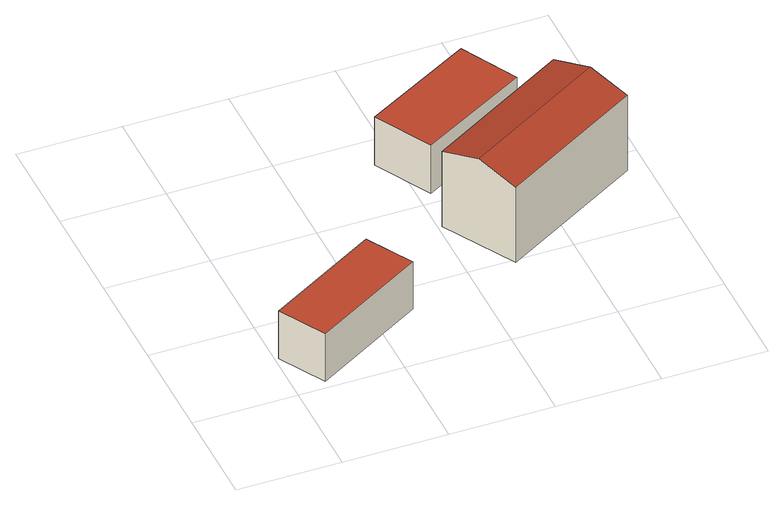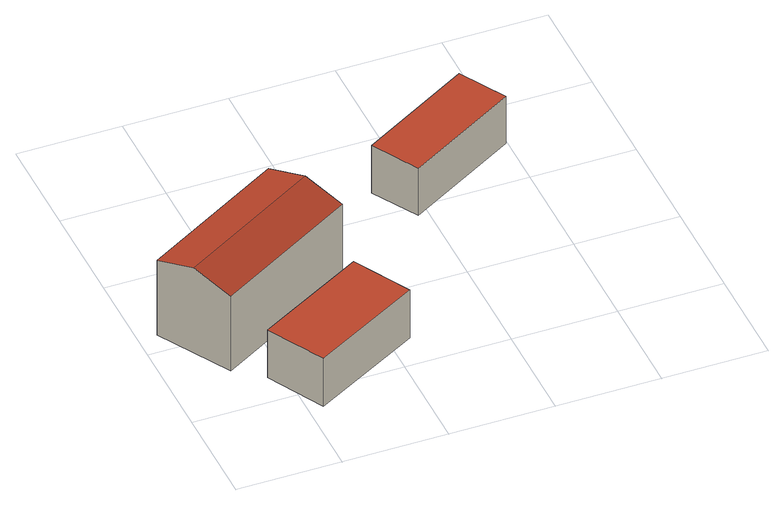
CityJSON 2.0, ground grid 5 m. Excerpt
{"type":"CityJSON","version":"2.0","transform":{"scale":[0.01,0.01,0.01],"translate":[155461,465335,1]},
"CityObjects":{
"building1":{"type":"Building","attributes":{"b3_bag_bag_overlap":0,"b3_dak_type":"horizontal","b3_extrusie":"standard","b3_h_dak_50p":4.34,"b3_h_dak_70p":4.35,"b3_h_dak_max":4.41,"b3_h_dak_min":4.31,"b3_h_maaiveld":1.71,"b3_is_glas_dak":false,"b3_kas_warenhuis":false,"b3_kwaliteitsindicator":true,"b3_mutatie_ahn3_ahn4":false,"b3_mutatie_ahn4_ahn5":false,"b3_n_nok":0,"b3_n_vlakken":1,"b3_opp_buitenmuur":39.83,"b3_opp_dak_plat":16.04,"b3_opp_dak_schuin":0,"b3_opp_grond":16.04,"b3_opp_scheidingsmuur":6.65,"b3_rmse_lod12":0.025,"b3_rmse_lod13":0.025,"b3_rmse_lod22":0.0224,"b3_t_run":12,"b3_val3dity_lod12":"[]","b3_val3dity_lod13":"[]","b3_val3dity_lod22":"[]","b3_volume_lod12":42.29,"b3_volume_lod13":42.29,"b3_volume_lod22":42.28,"geconstateerd":false,"oorspronkelijkbouwjaar":1985,"status":"Pand in gebruik"},"children":["building1-1"]},
"building1-1":{"type":"BuildingPart","parents":["building1"],"geometry":[{"type":"Solid","lod":"2.2","boundaries":[[[[0,1,2,3]],[[4,5,6,7]],[[7,6,1,0]],[[6,5,2,1]],[[5,4,3,2]],[[4,7,0,3]]]],"semantics":{"surfaces":[{"type":"GroundSurface"},{"type":"RoofSurface"},{"type":"WallSurface"}],"values":[[0,1,2,2,2,2]]}}]},
"building2":{"type":"Building","attributes":{"b3_dak_type":"horizontal","b3_extrusie":"standard","b3_h_dak_50p":4.35,"b3_h_dak_70p":4.36,"b3_h_dak_max":4.44,"b3_h_dak_min":4.31,"b3_h_maaiveld":1.68,"b3_is_glas_dak":false,"b3_kas_warenhuis":false,"b3_kwaliteitsindicator":true,"b3_mutatie_ahn3_ahn4":false,"b3_mutatie_ahn4_ahn5":false,"b3_n_nok":0,"b3_n_vlakken":1,"b3_opp_buitenmuur":48.93,"b3_opp_dak_plat":18.88,"b3_opp_dak_schuin":0,"b3_opp_grond":18.88,"b3_opp_scheidingsmuur":0,"b3_rmse_lod12":0.0288,"b3_rmse_lod13":0.0288,"b3_rmse_lod22":0.0262,"b3_t_run":14,"b3_val3dity_lod12":"[]","b3_val3dity_lod13":"[]","b3_val3dity_lod22":"[]","b3_volume_lod12":50.47,"b3_volume_lod13":50.47,"b3_volume_lod22":50.43,"geconstateerd":false,"oorspronkelijkbouwjaar":1985,"status":"Pand in gebruik"},"children":["building2-1"]},
"building2-1":{"type":"BuildingPart","parents":["building2"],"geometry":[{"type":"Solid","lod":"2.2","boundaries":[[[[8,9,10,11]],[[12,13,14,15]],[[15,14,9,8]],[[14,13,10,9]],[[13,12,11,10]],[[12,15,8,11]]]],"semantics":{"surfaces":[{"type":"GroundSurface"},{"type":"RoofSurface"},{"type":"WallSurface"}],"values":[[0,1,2,2,2,2]]}}]},
"building3":{"type":"Building","attributes":{"b3_dak_type":"slanted","b3_extrusie":"standard","b3_h_dak_50p":5.38,"b3_h_dak_70p":5.8,"b3_h_dak_max":6.43,"b3_h_dak_min":4.37,"b3_h_maaiveld":1.61,"b3_h_nok":6.46,"b3_is_glas_dak":false,"b3_kas_warenhuis":false,"b3_kwaliteitsindicator":true,"b3_mutatie_ahn3_ahn4":false,"b3_mutatie_ahn4_ahn5":false,"b3_n_nok":1,"b3_n_vlakken":2,"b3_opp_buitenmuur":74.89,"b3_opp_dak_plat":0,"b3_opp_dak_schuin":46.4,"b3_opp_grond":32.42,"b3_opp_scheidingsmuur":0,"b3_rmse_lod12":0.723,"b3_rmse_lod13":0.723,"b3_rmse_lod22":0.0249,"b3_t_run":27,"b3_val3dity_lod12":"[]","b3_val3dity_lod13":"[]","b3_val3dity_lod22":"[]","b3_volume_lod12":135.58,"b3_volume_lod13":135.58,"b3_volume_lod22":123.12,"geconstateerd":false,"oorspronkelijkbouwjaar":1985,"status":"Pand in gebruik"},"children":["building3-1"]},
"building3-1":{"type":"BuildingPart","parents":["building3"],"geometry":[{"type":"Solid","lod":"2.2","boundaries":[[[[16,17,18,19]],[[20,21,22,23]],[[21,20,17,16]],[[20,23,24,18,17]],[[25,24,23,22]],[[24,25,19,18]],[[25,22,21,16,19]]]],"semantics":{"surfaces":[{"type":"GroundSurface"},{"type":"RoofSurface"},{"type":"WallSurface"}],"values":[[0,1,2,2,1,2,2]]}}]}
},
"vertices":[
[552,568,71],[681,346,71],[139,32,71],[12,255,71],[12,255,335],[139,32,335],[681,346,335],[552,568,335],
[1433,1622,68],[1582,1346,68],[1057,1054,68],[906,1330,68],[906,1330,336],[1057,1054,336],[1582,1346,336],[1433,1622,336],
[1911,884,61],[1222,484,61],[1018,835,61],[1707,1236,61],[1222,484,479],[1911,884,479],[1809,1060,537],[1120,660,537],[1018,835,479],[1707,1236,479]
]}
